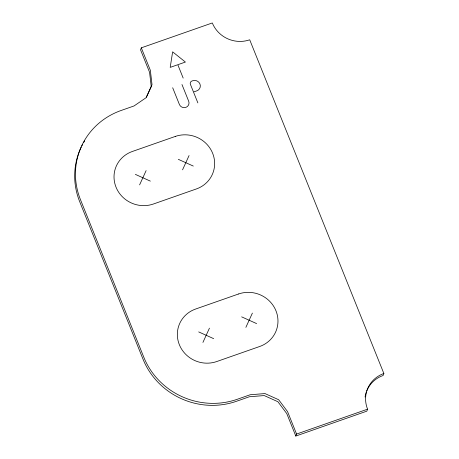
<?xml version="1.0" encoding="UTF-8"?>
<svg xmlns="http://www.w3.org/2000/svg" width="459" height="459" viewBox="0 0 459 459"><rect width="100%" height="100%" fill="white"/><g stroke="black" fill="none" stroke-linecap="round" stroke-linejoin="round"><path stroke-width="0.69" d="M367.487 389.238A29.009 27.718 21.1 0 1 383.093 375.502L383.862 373.506L249.713 39.795A29.009 27.718 21.1 0 1 212.316 22.95L141.315 47.834L140.546 49.83L149.571 72.275L151.252 86.665L146.427 97.233M383.862 373.506A29.009 27.718 21.1 0 0 367.579 409.17L366.804 411.166L295.808 436.05L296.577 434.059L287.552 411.608L278.682 399.743L264.992 393.575L250.155 394.763L237.269 399.278A72.516 69.298 21.1 0 1 143.776 357.159L80.451 199.625A72.516 69.298 21.1 0 1 121.17 110.464L134.051 105.949L146.06 97.727L152.021 84.674L150.34 70.284L141.315 47.834M139.599 184.885L146.117 170.616M182.55 169.83L189.062 155.567M202.93 342.42L209.442 328.151M245.875 327.365L252.393 313.095M177.266 64.908L170.203 67.381L172.63 51.838L185.407 62.057L177.805 64.719L183.181 78.093M194.031 91.834L196.802 90.865A5.594 5.342 21.1 0 0 199.94 83.986A5.594 5.342 21.1 0 0 192.728 80.738L191.942 81.013A2.72 2.599 21.1 0 0 190.416 84.358L197.869 102.902M296.577 434.059L367.579 409.17M178.327 159.33L193.285 166.066M135.376 174.38L150.34 181.121M241.658 316.859L256.615 323.601M198.707 331.914L213.664 338.656M181.965 84.513L188.678 101.204A5.015 4.797 21.1 0 1 185.861 107.372A5.015 4.797 21.1 0 1 179.389 104.457L172.682 87.767M295.808 436.05L286.783 413.599L277.907 401.734L264.218 395.566L249.386 396.754L236.5 401.269A72.516 69.298 21.1 0 1 143.007 359.15L79.677 201.621A72.516 69.298 21.1 0 1 81.266 147.064M365.089 397.024A29.009 27.718 21.1 0 1 366.213 392.347M366.678 391.074A29.009 27.718 21.1 0 1 367.206 389.84M81.88 145.819A72.516 69.298 21.1 0 1 82.522 144.579M83.544 142.743A72.516 69.298 21.1 0 1 84.628 140.936M175.252 136.443L132.301 151.493A29.009 27.718 21.1 0 0 116.018 187.157A29.009 27.718 21.1 0 0 153.415 204.008L196.36 188.953A29.009 27.718 21.1 0 0 212.649 153.289A29.009 27.718 21.1 0 0 175.252 136.443M238.582 293.978L195.632 309.027A29.009 27.718 21.1 0 0 179.343 344.692A29.009 27.718 21.1 0 0 216.74 361.543L259.691 346.488A29.009 27.718 21.1 0 0 275.979 310.823A29.009 27.718 21.1 0 0 238.582 293.978"/></g></svg>
